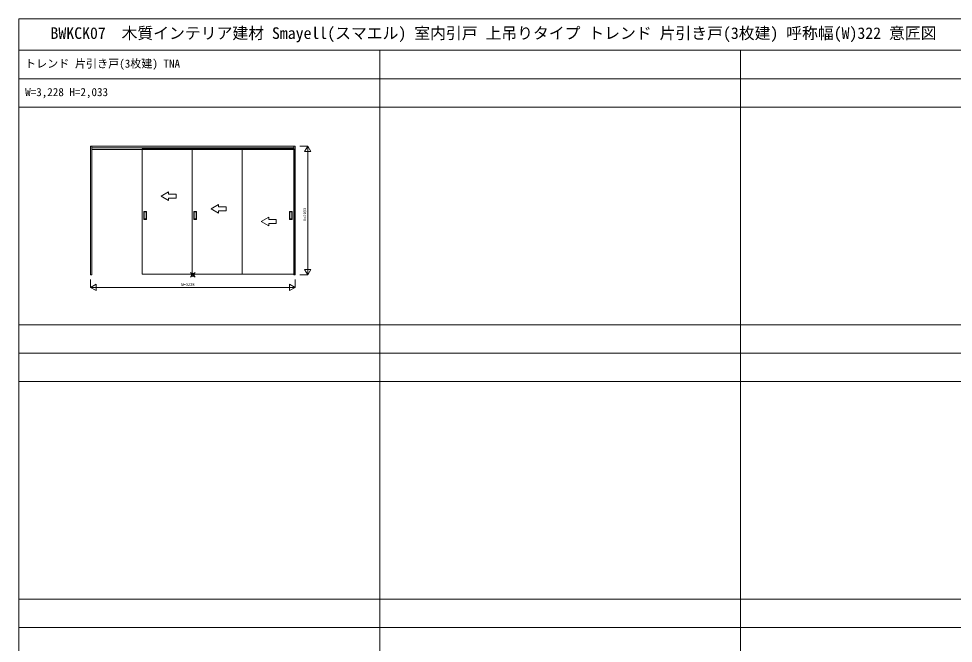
# Model space of a CAD drawing. Units: millimetres, scale not verified. Extents: x -14341 to 14341, y -10000 to 10000.
# Drawn here: x -14341 to 417, y 130 to 10000 of the extents above; entities that cross this region are included whole.
import ezdxf
from ezdxf.enums import TextEntityAlignment as Align

# ---------------------------------------------------------------- set-up
doc = ezdxf.new("R2010")
doc.units = ezdxf.units.MM
doc.header["$LTSCALE"] = 50
doc.layers.add('0-0_0', color=7, linetype='Continuous')
for name, color, linetype, lineweight in [('0-1_YKK_F1', 7, 'Continuous', 18), ('0-2_YKK_A1', 4, 'Continuous', 18), ('0-3_YKK_N1', 2, 'Continuous', 18), ('0-6_YKK_IN', 1, 'Continuous', 18)]:
    doc.layers.add(name, color=color, linetype=linetype, lineweight=lineweight)
doc.styles.add('ＭＳ ゴシック', font='')
doc.styles.get('ＭＳ ゴシック').set_extended_font_data('MS Gothic')

msp = doc.modelspace()

# ---------------------------------------------------------------- linework, layer by layer
at = {"layer": '0-1_YKK_F1'}
for p, q in [((-14340.51, 10000), (14340.51, 10000)), ((-14340.51, -10000), (-14340.51, 10000)), ((-14340.51, 9500), (14159.49, 9500)), ((-8640.51, -10000), (-8640.51, 9500)), ((-2940.51, -10000), (-2940.51, 9500)), ((-14340.51, 9050), (14159.49, 9050)), ((-14340.51, 8600), (14159.49, 8600)), ((-14340.51, 5165), (14159.49, 5165)), ((-14340.51, 4715), (14159.49, 4715)), ((-14340.51, 4265), (14159.49, 4265)), ((-14340.51, 830), (14159.49, 830)), ((-14340.51, 380), (14159.49, 380))]:
    msp.add_line(p, q, dxfattribs=at)
at = {"layer": '0-2_YKK_A1'}
for p, q in [((-10000.51, 7985.5), (-13180.51, 7985.5)), ((-9996.51, 7985.5), (-9996.51, 5952.5)), ((-13180.51, 7961.5), (-9996.51, 7961.5)), ((-13180.51, 7934.5), (-9996.51, 7934.5)), ((-12393.01, 7941.53), (-11603.01, 7941.53)), ((-12393.01, 5961.53), (-12393.01, 7941.53)), ((-11603.01, 7941.48), (-10812.97, 7941.5)), ((-11603.01, 5961.48), (-11603.01, 7941.48)), ((-10812.97, 5961.5), (-10812.97, 7941.5)), ((-12093.01, 7195.91), (-11973.01, 7265.19)), ((-11973.01, 7225.91), (-11973.01, 7265.19)), ((-12093.01, 7195.91), (-11973.01, 7126.63)), ((-11973.01, 7126.63), (-11973.01, 7165.91)), ((-12364.01, 6826.5), (-12364.01, 6954.5)), ((-12323.01, 6955.5), (-12363.01, 6955.5)), ((-12358.01, 6836.5), (-12358.01, 6944.5)), ((-12357.01, 6945.5), (-12329.01, 6945.5)), ((-12328.01, 6944.5), (-12328.01, 6836.5)), ((-12322.01, 6826.5), (-12322.01, 6954.5)), ((-11574.01, 6826.5), (-11574.01, 6954.5)), ((-11533.01, 6955.5), (-11573.01, 6955.5)), ((-11568.01, 6836.5), (-11568.01, 6944.5)), ((-11567.01, 6945.5), (-11539.01, 6945.5)), ((-11538.01, 6944.5), (-11538.01, 6836.5)), ((-11532.01, 6826.5), (-11532.01, 6954.5)), ((-11303.01, 6995.91), (-11183.01, 7065.19)), ((-11303.01, 6995.91), (-11183.01, 6926.63)), ((-11183.01, 7025.91), (-11183.01, 7065.19)), ((-11183.01, 6926.63), (-11183.01, 6965.91)), ((-10064.01, 6826.5), (-10064.01, 6954.5)), ((-10063.01, 6955.5), (-10023.01, 6955.5)), ((-10058.01, 6944.5), (-10058.01, 6836.5)), ((-10029.01, 6945.5), (-10057.01, 6945.5)), ((-10028.01, 6836.5), (-10028.01, 6944.5)), ((-10022.01, 6826.5), (-10022.01, 6954.5)), ((-12323.01, 6825.5), (-12363.01, 6825.5)), ((-12329.01, 6835.5), (-12357.01, 6835.5)), ((-11533.01, 6825.5), (-11573.01, 6825.5)), ((-11539.01, 6835.5), (-11567.01, 6835.5)), ((-10513.01, 6795.91), (-10393.01, 6865.19)), ((-10513.01, 6795.91), (-10393.01, 6865.19)), ((-10513.01, 6795.91), (-10393.01, 6726.63)), ((-10513.01, 6795.91), (-10393.01, 6726.63)), ((-10393.01, 6825.91), (-10393.01, 6865.19)), ((-10393.01, 6825.91), (-10393.01, 6865.19)), ((-10063.01, 6825.5), (-10023.01, 6825.5)), ((-10057.01, 6835.5), (-10029.01, 6835.5)), ((-10393.01, 6726.63), (-10393.01, 6765.91)), ((-10393.01, 6726.63), (-10393.01, 6765.91)), ((-11603.01, 5961.48), (-12393.01, 5961.53)), ((-10812.97, 5961.48), (-11603.01, 5961.48)), ((-9992.97, 5961.5), (-10812.97, 5961.5))]:
    msp.add_line(p, q, dxfattribs=at)
for points in [[(-13204.51, 5952.5), (-13184.51, 5952.5), (-13184.51, 7985.5)], [(-13180.51, 7985.5), (-13204.51, 7985.5), (-13204.51, 5952.5)], [(-9996.51, 5952.5), (-9976.51, 5952.5), (-9976.51, 7985.5), (-10000.51, 7985.5)], [(-10812.97, 7941.5), (-9992.97, 7941.5), (-9992.97, 5961.5)], [(-11973.01, 7225.91), (-11853.01, 7225.91), (-11853.01, 7165.91), (-11973.01, 7165.91)], [(-11183.01, 7025.91), (-11063.01, 7025.91), (-11063.01, 6965.91), (-11183.01, 6965.91)], [(-10393.01, 6825.91), (-10273.01, 6825.91), (-10273.01, 6765.91), (-10393.01, 6765.91)], [(-10393.01, 6825.91), (-10273.01, 6825.91), (-10273.01, 6765.91), (-10393.01, 6765.91)]]:
    msp.add_lwpolyline(points, dxfattribs=at)
for centre, start, end in [((-12363.01, 6954.5), 90, 180), ((-12357.01, 6944.5), 90, 180), ((-12329.01, 6944.5), 0, 90), ((-12323.01, 6954.5), 0, 90), ((-11573.01, 6954.5), 90, 180), ((-11567.01, 6944.5), 90, 180), ((-11539.01, 6944.5), 0, 90), ((-11533.01, 6954.5), 0, 90), ((-10063.01, 6954.5), 90, 180), ((-10057.01, 6944.5), 90, 180), ((-10029.01, 6944.5), 360, 90), ((-10023.01, 6954.5), 0, 90), ((-12363.01, 6826.5), 180, 270), ((-12357.01, 6836.5), 180, 270), ((-12329.01, 6836.5), 270, 0), ((-12323.01, 6826.5), 270, 0), ((-11573.01, 6826.5), 180, 270), ((-11567.01, 6836.5), 180, 270), ((-11539.01, 6836.5), 270, 0), ((-11533.01, 6826.5), 270, 0), ((-10063.01, 6826.5), 180, 270), ((-10057.01, 6836.5), 180, 270), ((-10029.01, 6836.5), 270, 360), ((-10023.01, 6826.5), 270, 0)]:
    msp.add_arc(centre, 1, start, end, dxfattribs=at)
at = {"layer": '0-3_YKK_N1'}
for p, q in [((-9901.51, 7985.5), (-9776.51, 7985.5)), ((-9776.51, 7985.5), (-9776.51, 5952.5)), ((-9826.51, 7898.9), (-9726.51, 7898.9)), ((-9901.51, 5952.5), (-9776.51, 5952.5)), ((-9826.51, 6039.1), (-9726.51, 6039.1)), ((-13204.51, 5752.5), (-13117.91, 5802.5)), ((-13117.91, 5802.5), (-13117.91, 5702.5)), ((-10063.11, 5802.5), (-9976.51, 5752.5)), ((-9976.51, 5877.5), (-9976.51, 5752.5)), ((-13204.51, 5752.5), (-13117.91, 5702.5))]:
    msp.add_line(p, q, dxfattribs=at)
for points in [[(-9826.51, 7898.9), (-9776.51, 7985.5), (-9726.51, 7898.9)], [(-9826.51, 6039.1), (-9776.51, 5952.5), (-9726.51, 6039.1)], [(-13204.51, 5877.5), (-13204.51, 5752.5), (-9976.51, 5752.5)], [(-10063.11, 5802.5), (-10063.11, 5702.5), (-9976.51, 5752.5)]]:
    msp.add_lwpolyline(points, dxfattribs=at)
at = {"layer": '0-6_YKK_IN'}
for p, q in [((-11625.86, 5917.14), (-11555.15, 5987.86)), ((-11625.86, 5987.86), (-11555.15, 5917.14))]:
    msp.add_line(p, q, dxfattribs=at)
msp.add_circle((-11590.51, 5952.5), 25, dxfattribs=at)

# ---------------------------------------------------------------- texts
at = {"layer": '0-0_0', "style": 'ＭＳ ゴシック'}
for s, height, p in [('BWKCK07  木質インテリア建材 Smayell(スマエル) 室内引戸 上吊りタイプ トレンド 片引き戸(3枚建) 呼称幅(W)322 意匠図', 183.3, (-13838.51, 9625)), ('トレンド 片引き戸(3枚建) TNA', 128.3, (-14240.51, 9187.5)), ('W=3,228 H=2,033', 128.3, (-14238.51, 8737.5))]:
    msp.add_text(s, height=height, dxfattribs=at).set_placement(p, align=Align.BOTTOM_LEFT)
at = {"layer": '0-3_YKK_N1', "color": 7, "style": 'ＭＳ ゴシック'}
msp.add_text('H=2033', height=43.99, rotation=90, dxfattribs=at).set_placement((-9788.51, 6804), align=Align.BOTTOM_LEFT)
msp.add_text('W=3228', height=43.99, dxfattribs=at).set_placement((-11770.51, 5764.5), align=Align.BOTTOM_LEFT)

doc.saveas('drawing.dxf')
